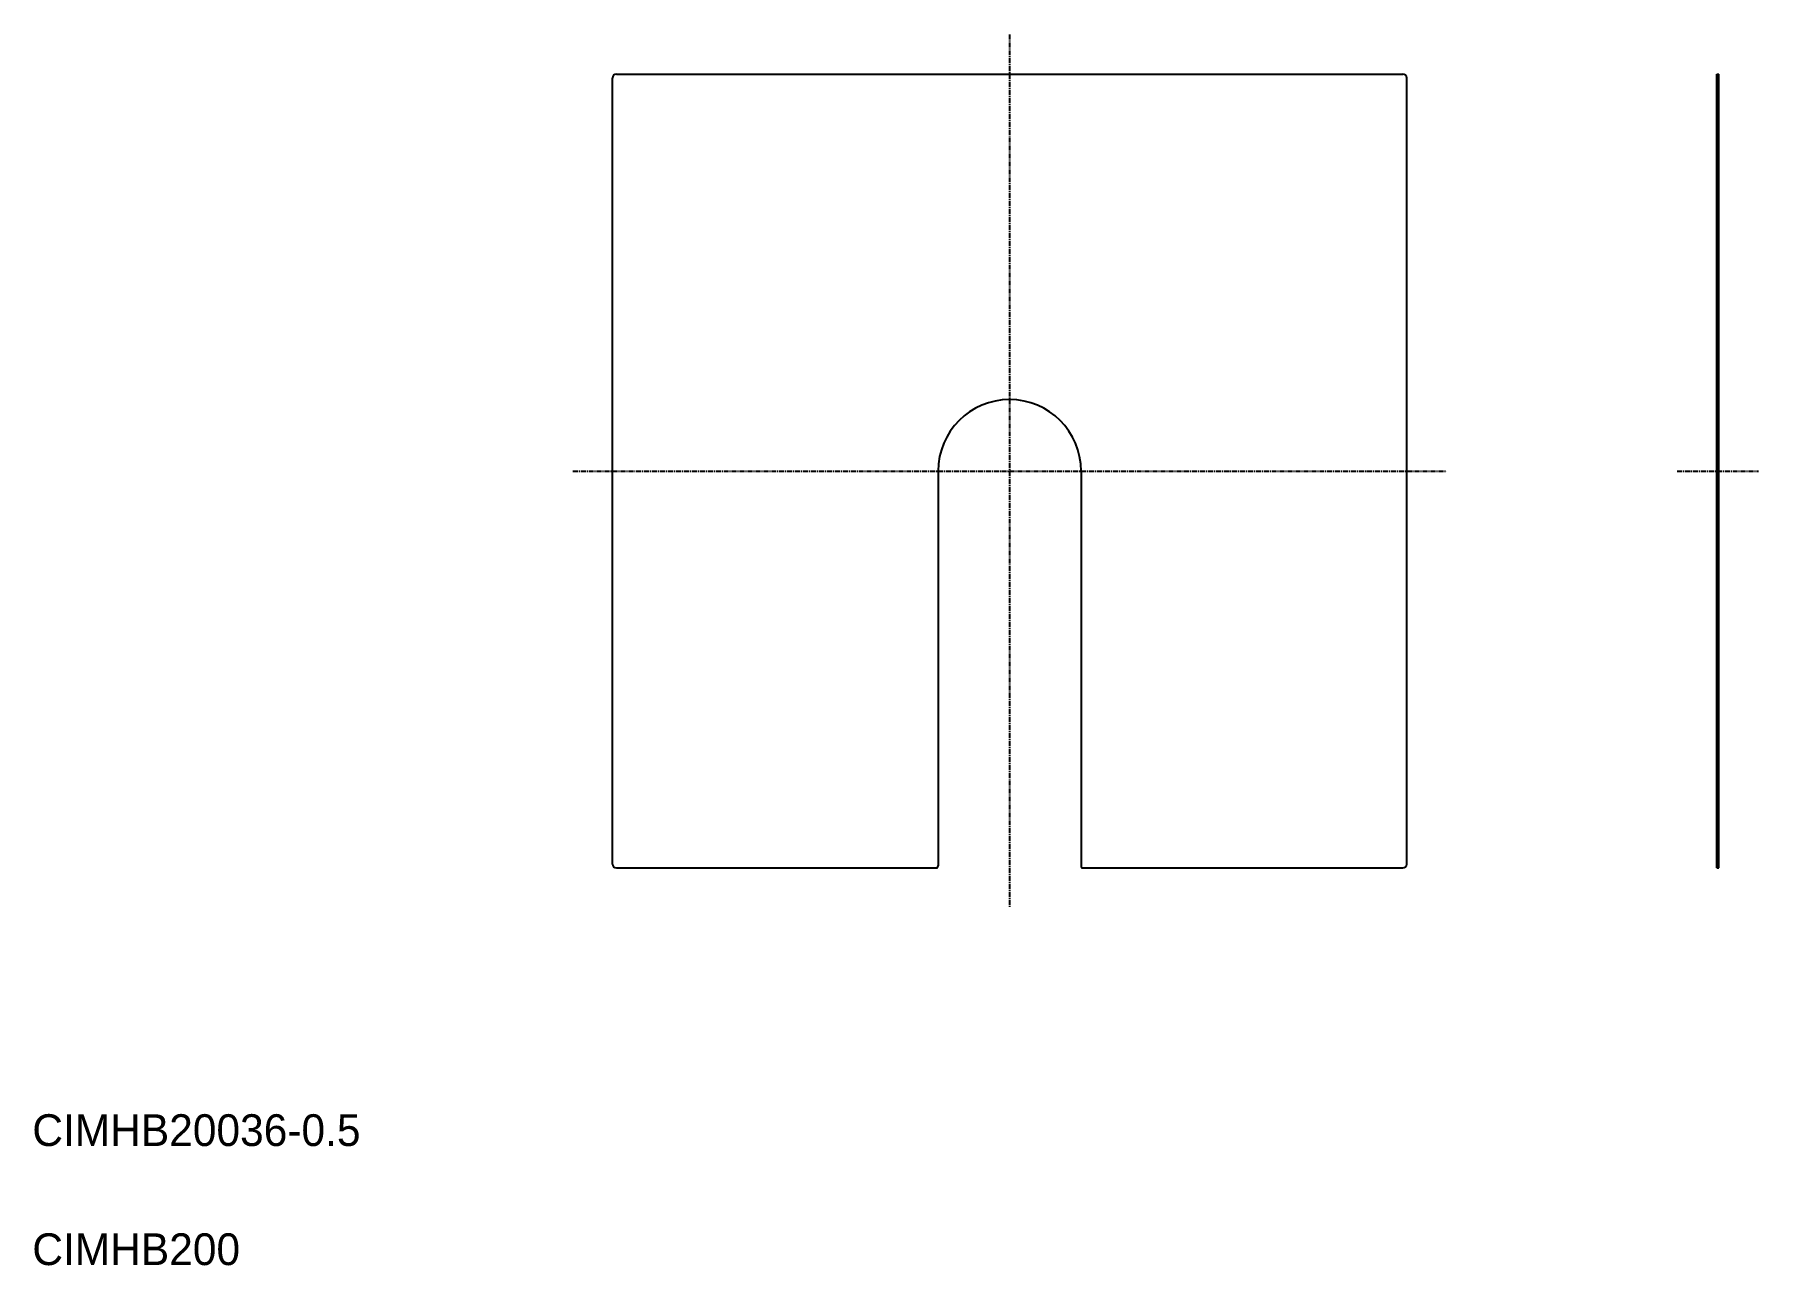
# Model space of a CAD drawing. Extents: x 21 to 455, y 20 to 330.
import ezdxf

# ---------------------------------------------------------------- set-up
doc = ezdxf.new("R2010")
doc.units = 0
doc.linetypes.add('CENTER', pattern=[2, 1.25, -0.25, 0.25, -0.25])
doc.linetypes.add('DASHED', pattern=[0.75, 0.5, -0.25])
doc.layers.get('0').update_dxf_attribs({"linetype": 'CONTINUOUS'})
doc.layers.add('CENTER', color=1, linetype='CENTER')

msp = doc.modelspace()

# ---------------------------------------------------------------- linework, layer by layer
at = {"color": 7, "linetype": 'CONTINUOUS'}
for p, q in [((166.1, 121.05), (166.1, 319.05)), ((167.1, 320.05), (365.1, 320.05)), ((366.1, 121.05), (366.1, 319.05)), ((444.19, 120.05), (444.19, 320.05)), ((444.19, 320.05), (444.69, 320.05)), ((444.69, 120.05), (444.69, 320.05)), ((248.1, 220.05), (248.1, 120.55)), ((284.1, 220.05), (284.1, 120.55)), ((167.1, 120.05), (247.6, 120.05)), ((284.6, 120.05), (365.1, 120.05)), ((444.19, 120.05), (444.69, 120.05))]:
    msp.add_line(p, q, dxfattribs=at)
at = {"color": 3, "linetype": 'DASHED'}
msp.add_line((444.19, 238.05), (444.69, 238.05), dxfattribs=at)
for p, q in [((444.69, 220.05), (444.69, 220.05)), ((444.69, 170.05), (444.69, 170.05))]:
    msp.add_line(p, q)
at = {"color": 7, "linetype": 'CONTINUOUS'}
for centre, radius, start, end in [((167.1, 319.05), 1, 90, 180), ((365.1, 319.05), 1, 0, 90), ((266.1, 220.05), 18, 0, 180), ((167.1, 121.05), 1, 180, 270), ((247.6, 120.55), 0.5, 270, 0), ((284.6, 120.55), 0.5, 180, 270), ((365.1, 121.05), 1, 270, 0)]:
    msp.add_arc(centre, radius, start, end, dxfattribs=at)
at = {"layer": 'CENTER', "color": 1, "linetype": 'CENTER'}
for p, q in [((266.1, 330.05), (266.1, 110.05)), ((156.1, 220.05), (376.1, 220.05)), ((434.19, 220.05), (454.69, 220.05))]:
    msp.add_line(p, q, dxfattribs=at)

# ---------------------------------------------------------------- texts
at = {"color": 7, "linetype": 'CONTINUOUS'}
for s, p in [('CIMHB20036-0.5', (20, 50)), ('CIMHB200', (20, 20))]:
    msp.add_text(s, height=8, dxfattribs=at).set_placement(p)

doc.saveas('drawing.dxf')
